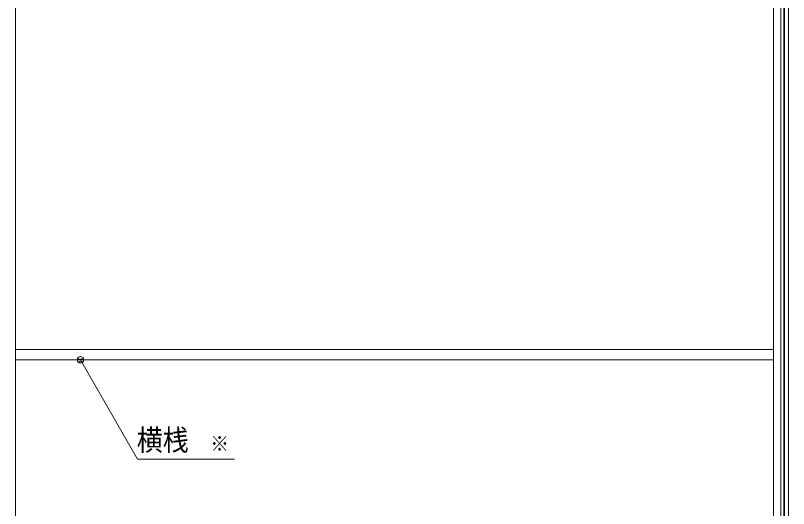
# Model space of a CAD drawing. Units: millimetres, scale not verified. Extents: x -6062 to 6062, y -3045 to 3045.
# Drawn here: x -2104 to -912, y -705 to 55 of the extents above; entities that cross this region are included whole.
import ezdxf
from ezdxf.enums import TextEntityAlignment as Align

# ---------------------------------------------------------------- set-up
doc = ezdxf.new("R2010")
doc.units = ezdxf.units.MM
doc.header["$LTSCALE"] = 20
doc.layers.add('0-3_2寸法-3', color=7, linetype='Continuous', lineweight=9)
doc.layers.add('0-4_3一般', color=7, linetype='Continuous', lineweight=9)
doc.styles.add('ＭＳ ゴシック', font='')
doc.styles.get('ＭＳ ゴシック').set_extended_font_data('MS Gothic')

# ---------------------------------------------------------------- blocks, each defined once
blk = doc.blocks.new('グループ-37')
at = {"layer": '0-4_3一般'}
blk.add_line((17360, 7000), (17360, -40000), dxfattribs=at)
blk = doc.blocks.new('グループ-38')
at = {"layer": '0-4_3一般'}
for p, q in [((-6320, 6140), (-6320, -39740)), ((-6320, -39740), (-6320, 6140)), ((17040, 6140), (17040, -39740)), ((17360, 6140), (17360, -39740)), ((17040, -9200), (-6320, -9200)), ((17040, -9520), (-6320, -9520))]:
    blk.add_line(p, q, dxfattribs=at)
blk = doc.blocks.new('グループ-39')
at = {"layer": '0-4_3一般'}
for name in ['グループ-37', 'グループ-38']:
    blk.add_blockref(name, (0, 0), dxfattribs=at)
blk = doc.blocks.new('グループ-55')
at = {"layer": '0-4_3一般'}
blk.add_line((17380, -40000), (17380, 7000), dxfattribs=at)
blk.add_lwpolyline([(17500, 7000), (17260, 7000), (17260, -40000), (17500, -40000)], close=True, dxfattribs=at)

msp = doc.modelspace()

# ---------------------------------------------------------------- linework, layer by layer
at = {"layer": '0-3_2寸法-3'}
for p, q in [((-1998.61, -475.01), (-2008.39, -475.01)), ((-2003.33, -471.01), (-2003.67, -471.01)), ((-2003.33, -471.01), (-2003.67, -471.01)), ((-1999.5, -479.01), (-2007.5, -479.01))]:
    msp.add_line(p, q, dxfattribs=at)
msp.add_lwpolyline([(-1766.16, -628.84), (-1915.26, -628.84), (-2003.5, -476)], dxfattribs=at)
msp.add_circle((-2003.5, -476), 5.01, dxfattribs=at)
msp.add_circle((-2003.5, -476), 5.01, dxfattribs=at)

# ---------------------------------------------------------------- block references
at = {"layer": '0-4_3一般', "xscale": 0.05, "yscale": 0.05}
for name in ['グループ-39', 'グループ-55']:
    msp.add_blockref(name, (-1787.5, 0), dxfattribs=at)

# ---------------------------------------------------------------- texts
at = {"layer": '0-3_2寸法-3', "style": 'ＭＳ ゴシック', "width": 0.9}
for s, height, p in [('横桟', 32.55, (-1916.61, -625.66)), ('※', 23.25, (-1803.26, -623.88))]:
    msp.add_text(s, height=height, dxfattribs=at).set_placement(p, align=Align.BOTTOM_LEFT)

doc.saveas('drawing.dxf')
